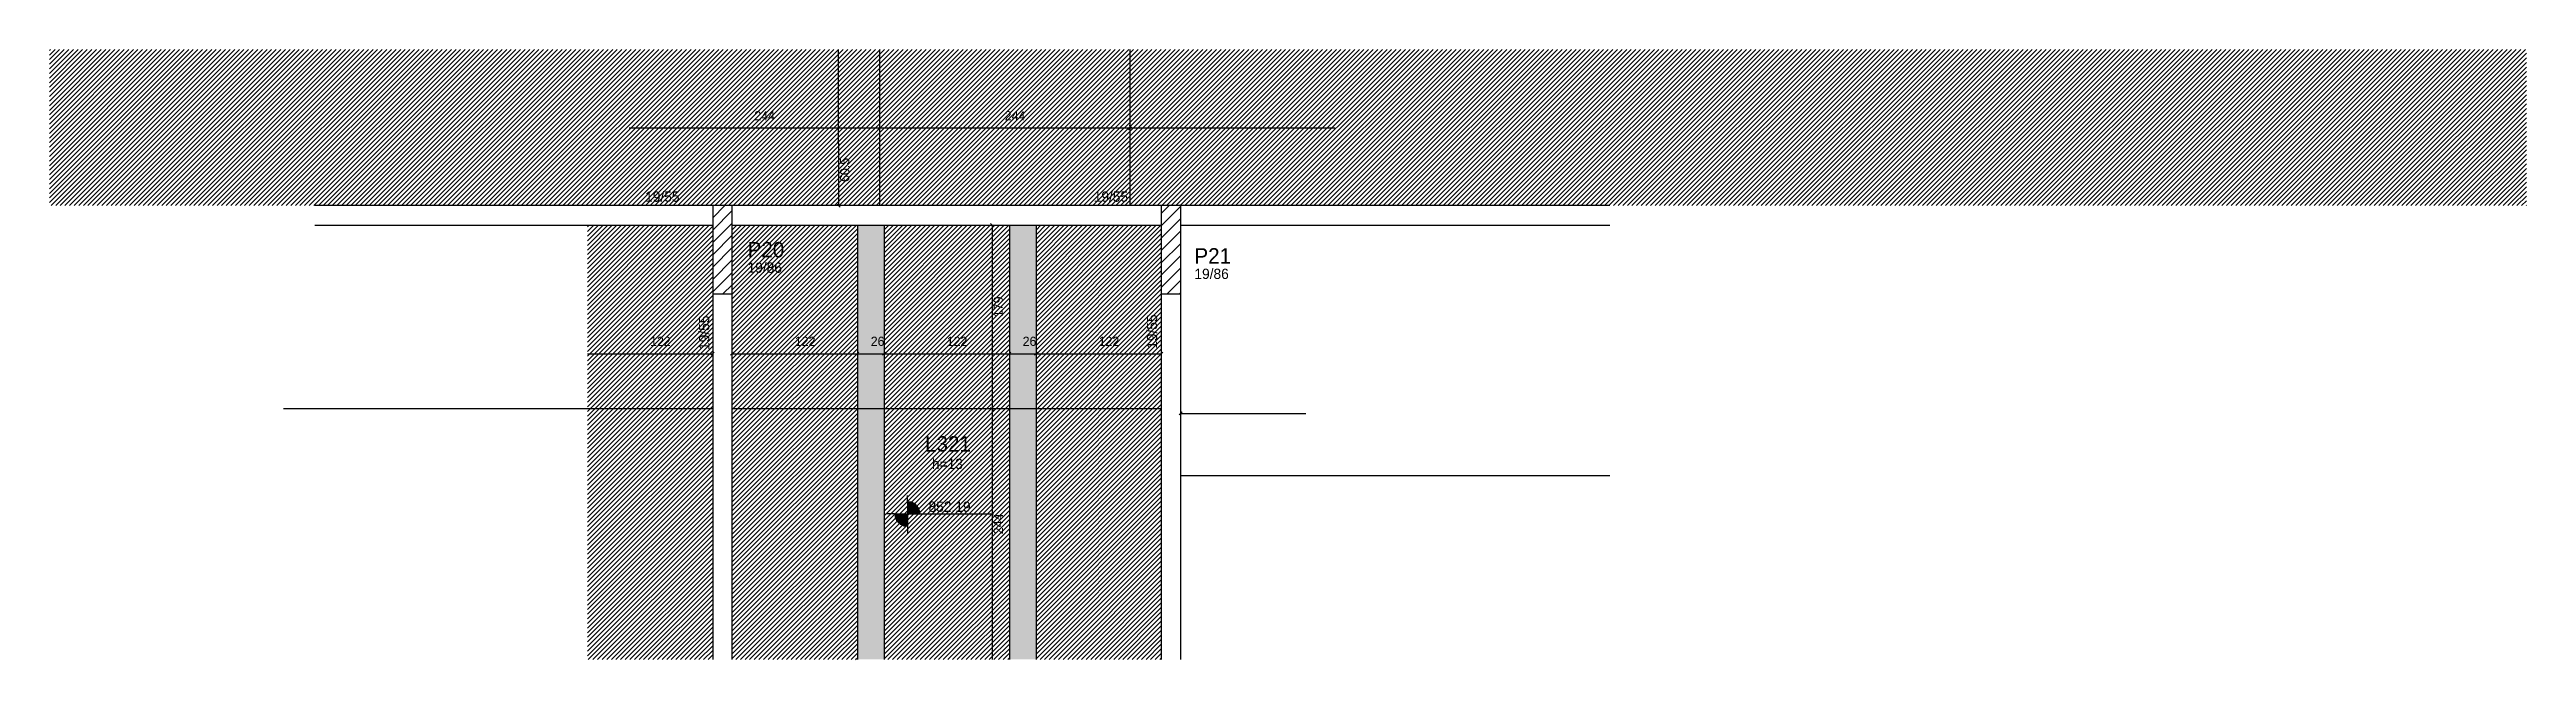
# Model space of a CAD drawing. Header units: metres. Extents: x 2939 to 5352, y 1668 to 2262.
import ezdxf

# ---------------------------------------------------------------- set-up
doc = ezdxf.new("R2010")
doc.units = ezdxf.units.M
for name, color, linetype in [('3', 7, 'Continuous'), ('4', 7, 'Continuous'), ('7', 7, 'Continuous'), ('9', 7, 'Continuous'), ('Hachura', 7, 'Continuous'), ('Painéis', 7, 'Continuous'), ('REAPROVEITAMENTO', 7, 'Continuous')]:
    doc.layers.add(name, color=color, linetype=linetype)

msp = doc.modelspace()

# ---------------------------------------------------------------- hatches: boundary and pattern name
at = {"layer": '9'}
h = msp.add_hatch(color=7, dxfattribs=at)
h.dxf.hatch_style = 1
h.paths.add_polyline_path([(3604.1, 1890.9), (3604.1, 1890.9), (3604.1, 2090.9), (3604.1, 2090.9), (3604.1, 1890.9)])
at = {"layer": 'Hachura'}
h = msp.add_hatch(color=7, dxfattribs=at)
h.dxf.hatch_style = 1
h.paths.add_polyline_path([(3726.1, 1667.9), (3752.1, 1667.9), (3752.1, 2090.9), (3726.1, 2090.9), (3726.1, 1667.9)])
h = msp.add_hatch(color=7, dxfattribs=at)
h.dxf.hatch_style = 1
h.paths.add_polyline_path([(3874.1, 1667.9), (3900.1, 1667.9), (3900.1, 2090.9), (3874.1, 2090.9), (3874.1, 1667.9)])
at = {"layer": 'REAPROVEITAMENTO'}
h = msp.add_hatch(dxfattribs=at)
h.set_pattern_fill('ANSI31')
h.paths.add_polyline_path([(2939.1, 2261.9), (2939.1, 2109.9), (5352.1, 2109.9), (5352.1, 2261.9), (2939.1, 2261.9)])
h = msp.add_hatch(dxfattribs=at)
h.set_pattern_fill('ANSI31')
h.paths.add_polyline_path([(3585.1, 1667.9), (3463.1, 1667.9), (3463.1, 2090.9), (3585.1, 2090.9), (3585.1, 1667.9)])
h = msp.add_hatch(dxfattribs=at)
h.set_pattern_fill('ANSI31')
h.paths.add_polyline_path([(3726.1, 1667.9), (3604.1, 1667.9), (3604.1, 2090.9), (3726.1, 2090.9), (3726.1, 1667.9)])
h = msp.add_hatch(dxfattribs=at)
h.set_pattern_fill('ANSI31')
h.paths.add_polyline_path([(3874.1, 1667.9), (3752.1, 1667.9), (3752.1, 2090.9), (3874.1, 2090.9), (3874.1, 1667.9)])
h = msp.add_hatch(dxfattribs=at)
h.set_pattern_fill('ANSI31')
h.paths.add_polyline_path([(4022.1, 1667.9), (3900.1, 1667.9), (3900.1, 2090.9), (4022.1, 2090.9), (4022.1, 1667.9)])

# ---------------------------------------------------------------- linework, layer by layer
at = {"color": 4, "lineweight": 25}
for p, q in [((3747.6, 2185.3), (3503.6, 2185.3)), ((3991.6, 2185.3), (3747.6, 2185.3)), ((3991.6, 2187.7), (3991.6, 2188.3)), ((4191.1, 2185.3), (3991.6, 2185.3))]:
    msp.add_line(p, q, dxfattribs=at)
at = {"color": 0, "lineweight": 25}
for p, q in [((3749.1, 2186.8), (3746.1, 2183.8)), ((3746.1, 2183.8), (3749.1, 2186.8)), ((3993.1, 2186.8), (3990.1, 2183.8)), ((3990.1, 2183.8), (3993.1, 2186.8))]:
    msp.add_line(p, q, dxfattribs=at)
at = {"layer": '3', "color": 3, "lineweight": 25}
for p, q in [((3585.1, 2098.1), (3596.9, 2109.9)), ((3585.1, 2086.1), (3604.1, 2105.1)), ((4022.1, 2102.3), (4029.7, 2109.9)), ((4022.1, 2090.3), (4041.1, 2109.3)), ((3585.1, 2074), (3604.1, 2093)), ((3585.1, 2062), (3604.1, 2081)), ((4022.1, 2078.3), (4041.1, 2097.3)), ((4022.1, 2066.3), (4041.1, 2085.3)), ((3585.1, 2050), (3604.1, 2069)), ((3585.1, 2038), (3604.1, 2057)), ((4022.1, 2054.2), (4041.1, 2073.2)), ((4022.1, 2042.2), (4041.1, 2061.2)), ((3585.1, 2025.9), (3604.1, 2044.9)), ((3595.1, 2023.9), (3604.1, 2032.9)), ((4022.1, 2030.2), (4041.1, 2049.2)), ((4027.8, 2023.9), (4041.1, 2037.2)), ((4039.8, 2023.9), (4041.1, 2025.2)), ((3774.8, 1822.1), (3774.8, 1827.7)), ((3774.8, 1822.1), (3774.8, 1797.1)), ((3774.8, 1821.5), (3778.6, 1821.5)), ((3774.8, 1820.7), (3780.5, 1820.7)), ((3774.8, 1820), (3781.9, 1820)), ((3774.8, 1819.2), (3782.9, 1819.2)), ((3774.8, 1818.4), (3783.7, 1818.4)), ((3774.8, 1817.6), (3784.4, 1817.6)), ((3774.8, 1816.8), (3785, 1816.8)), ((3774.8, 1816), (3785.6, 1816)), ((3774.8, 1815.2), (3786, 1815.2)), ((3774.8, 1814.4), (3786.3, 1814.4)), ((3774.8, 1813.6), (3786.6, 1813.6)), ((3774.8, 1812.8), (3786.9, 1812.8)), ((3774.8, 1812), (3787.1, 1812)), ((3774.8, 1811.2), (3787.2, 1811.2)), ((3774.8, 1810.4), (3787.3, 1810.4)), ((3762.3, 1809.6), (3753.9, 1809.6)), ((3762.3, 1809.6), (3787.3, 1809.6)), ((3774.8, 1808.9), (3762.3, 1808.9)), ((3774.8, 1808.1), (3762.4, 1808.1)), ((3774.8, 1807.3), (3762.5, 1807.3)), ((3774.8, 1806.5), (3762.7, 1806.5)), ((3774.8, 1805.7), (3762.9, 1805.7)), ((3774.8, 1804.9), (3763.2, 1804.9)), ((3774.8, 1804.1), (3763.6, 1804.1)), ((3774.8, 1803.3), (3764, 1803.3)), ((3774.8, 1802.5), (3764.5, 1802.5)), ((3774.8, 1801.7), (3765.1, 1801.7)), ((3774.8, 1800.9), (3765.8, 1800.9)), ((3774.8, 1800.1), (3766.7, 1800.1)), ((3774.8, 1799.3), (3767.7, 1799.3)), ((3774.8, 1798.5), (3769, 1798.5)), ((3774.8, 1797.8), (3770.9, 1797.8)), ((3774.8, 1797.1), (3774.8, 1790.3)), ((3787.3, 1809.6), (3858.7, 1809.6))]:
    msp.add_line(p, q, dxfattribs=at)
for points in [[(3585.1, 2109.9), (3197.6, 2109.9)], [(4022.1, 2109.9), (3604.1, 2109.9)], [(4459.1, 2109.9), (4041.1, 2109.9)], [(3197.6, 2090.9), (3585.1, 2090.9)], [(3604.1, 2090.9), (4022.1, 2090.9)], [(4041.1, 2090.9), (4459.1, 2090.9)], [(3585.1, 2023.9), (3585.1, 1667.9)], [(3604.1, 1667.9), (3604.1, 2023.9)], [(4022.1, 2023.9), (4022.1, 1667.9)], [(4041.1, 1667.9), (4041.1, 2023.9)]]:
    msp.add_lwpolyline(points, dxfattribs=at)
at = {"layer": '7', "color": 7, "lineweight": 25}
for points in [[(3585.1, 2023.9), (3604.1, 2023.9), (3604.1, 2109.9), (3585.1, 2109.9), (3585.1, 2023.9)], [(4022.1, 2023.9), (4041.1, 2023.9), (4041.1, 2109.9), (4022.1, 2109.9), (4022.1, 2023.9)]]:
    msp.add_lwpolyline(points, dxfattribs=at)
at = {"layer": 'Painéis', "color": 4, "lineweight": 25}
for p, q in [((3707.8, 2170.4), (3707.8, 2261.9)), ((3707.8, 2170.4), (3707.8, 2109.9)), ((3857.3, 2090.9), (3857.3, 1911.9)), ((3463.1, 1965.7), (3585.1, 1965.7)), ((3604.1, 1965.7), (3726.1, 1965.7)), ((3726.1, 1965.7), (3752.1, 1965.7)), ((3752.1, 1965.7), (3874.1, 1965.7)), ((3874.1, 1965.7), (3900.1, 1965.7)), ((3900.1, 1965.7), (4022.1, 1965.7)), ((3857.3, 1911.9), (3857.3, 1667.9)), ((4041.1, 1907.6), (4163.1, 1907.6))]:
    msp.add_line(p, q, dxfattribs=at)
at = {"layer": 'Painéis', "color": 200, "lineweight": 25}
for p, q in [((3747.6, 2261.9), (3747.6, 2109.9)), ((3991.6, 2261.9), (3991.6, 2109.9)), ((3726.1, 2090.9), (3726.1, 1667.9)), ((3752.1, 2090.9), (3752.1, 1667.9)), ((3874.1, 2090.9), (3874.1, 1667.9)), ((3900.1, 2090.9), (3900.1, 1667.9)), ((3585, 1911.9), (3167, 1911.9)), ((4022, 1911.9), (3604, 1911.9)), ((4459, 1846.9), (4041, 1846.9))]:
    msp.add_line(p, q, dxfattribs=at)
at = {"layer": 'Painéis', "color": 0, "lineweight": 25}
for p, q in [((3706.3, 2171.9), (3709.3, 2168.9)), ((3709.3, 2168.9), (3706.3, 2171.9)), ((3706.3, 2111.4), (3709.3, 2108.4)), ((3858.8, 2089.4), (3855.8, 2092.4)), ((3583.6, 1964.2), (3586.6, 1967.2)), ((3605.6, 1967.2), (3602.6, 1964.2)), ((3724.6, 1964.2), (3727.6, 1967.2)), ((3727.6, 1967.2), (3724.6, 1964.2)), ((3750.6, 1964.2), (3753.6, 1967.2)), ((3753.6, 1967.2), (3750.6, 1964.2)), ((3872.6, 1964.2), (3875.6, 1967.2)), ((3875.6, 1967.2), (3872.6, 1964.2)), ((3898.6, 1964.2), (3901.6, 1967.2)), ((3901.6, 1967.2), (3898.6, 1964.2)), ((4020.6, 1964.2), (4023.6, 1967.2)), ((3855.8, 1913.4), (3858.8, 1910.4)), ((3858.8, 1910.4), (3855.8, 1913.4)), ((4042.6, 1909.1), (4039.6, 1906.1))]:
    msp.add_line(p, q, dxfattribs=at)

# ---------------------------------------------------------------- texts
at = {"color": 240, "lineweight": 25}
for p in [(3625.6, 2192.9), (3869.6, 2192.9)]:
    msp.add_text('244', height=9, dxfattribs=at).set_placement(p)
at = {"layer": '3', "color": 3, "lineweight": 25}
for s, p in [('19/55', (3519.3, 2113.7)), ('19/55', (3956.3, 2113.7)), ('19/86', (3619.1, 2044.5)), ('19/86', (4054.4, 2038.5)), ('h=13', (3798.7, 1853.4)), ('852.19', (3795.4, 1811.7))]:
    msp.add_text(s, height=10, dxfattribs=at).set_placement(p)
for p in [(4018.1, 1970.5), (3581.8, 1969.4)]:
    msp.add_text('19/55', height=10, rotation=90, dxfattribs=at).set_placement(p)
at = {"layer": '4', "color": 4, "lineweight": 25}
for s, p in [('P20', (3619.1, 2059.5)), ('P21', (4054.4, 2053.5)), ('L321', (3792, 1870.4))]:
    msp.add_text(s, height=15, dxfattribs=at).set_placement(p)
at = {"layer": 'Painéis', "color": 240, "lineweight": 25}
for s, p in [('60.5', (3718.2, 2133)), ('179', (3867.7, 2001.4)), ('244', (3867.8, 1789.9))]:
    msp.add_text(s, height=9, rotation=90, dxfattribs=at).set_placement(p)
for s, p in [('122', (3524.1, 1973.2)), ('122', (3665.1, 1973.2)), ('26', (3739.1, 1973.3)), ('122', (3813.1, 1973.2)), ('26', (3887.1, 1973.3)), ('122', (3961.1, 1973.2))]:
    msp.add_text(s, height=9, dxfattribs=at).set_placement(p)

doc.saveas('drawing.dxf')
